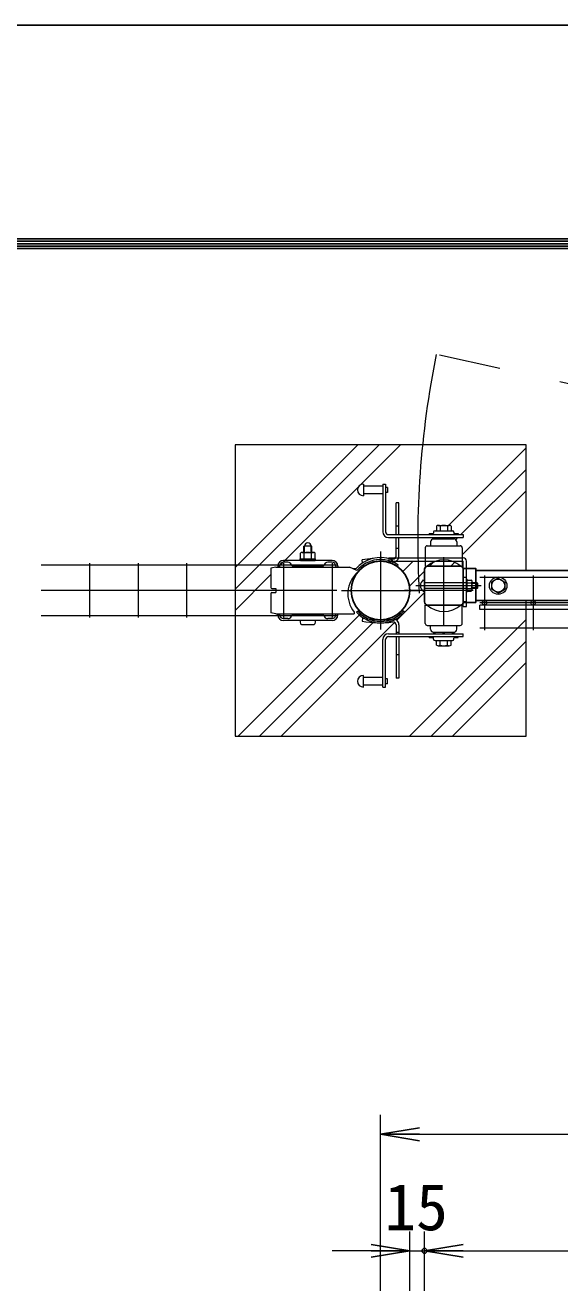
# Model space of a CAD drawing. Units: millimetres, scale not verified. Extents: x -4200 to 4200, y -2970 to 2970.
# Drawn here: x -2985 to -2434, y 1675 to 2970 of the extents above; entities that cross this region are included whole.
import ezdxf
from ezdxf.enums import TextEntityAlignment as Align

# ---------------------------------------------------------------- set-up
doc = ezdxf.new("R2010")
doc.units = ezdxf.units.MM
doc.header["$LTSCALE"] = 10
doc.header["$PDMODE"] = 32
doc.header["$PDSIZE"] = 5
doc.linetypes.add('USER1', pattern=[50.8, 31.75, -6.35, 6.35, -6.35])
for name, color, linetype, lineweight in [('0-1_D-BMK', 2, 'USER1', 13), ('0-2_D-STR1', 1, 'Continuous', 25), ('0-3_D-STR3', 3, 'Continuous', 13), ('0-4_D-STR2', 7, 'Continuous', 13), ('0-5_D-STR-DIM', 7, 'Continuous', 13), ('0-6_D-DCR-HCH', 7, 'Continuous', 13), ('0-C_D-TTL', 7, 'Continuous', 25)]:
    doc.layers.add(name, color=color, linetype=linetype, lineweight=lineweight)
doc.layers.add('0-A_0', color=7, linetype='Continuous')
doc.layers.add('0-B_Defpoints', color=6, linetype='Continuous')
doc.styles.add('ＭＳ ゴシック', font='')
doc.styles.get('ＭＳ ゴシック').set_extended_font_data('MS Gothic')

# ---------------------------------------------------------------- blocks, each defined once
blk = doc.blocks.new('_Open')
at = {"layer": '0-A_0'}
blk.add_line((-10, 1.667), (0, 0), dxfattribs=at)
blk.add_lwpolyline([(-10, -1.667), (0, 0), (-10, 0)], dxfattribs=at)

msp = doc.modelspace()

# ---------------------------------------------------------------- linework, layer by layer
at = {"layer": '0-1_D-BMK'}
for p, q in [((-1628.05, 2424.02), (-2561.26, 2631.18)), ((-2618.73, 2428.42), (-2618.73, 2347.92)), ((-2553.58, 2351.55), (-2553.58, 2422.35)), ((-2658.98, 2388.17), (-2578.48, 2388.17)), ((-2523.18, 2388.17), (-2593.98, 2388.17)), ((-2582.5, 2393.17), (-2514.85, 2393.17))]:
    msp.add_line(p, q, dxfattribs=at)
msp.add_arc((-1625.71, 2440.83), 954.72, 168.49888, 183.33466, dxfattribs=at)
at = {"layer": '0-2_D-STR1'}
for p, q in [((-2573.48, 2376.37), (-2573.48, 2409.97)), ((-2570.28, 2413.17), (-2536.68, 2413.17)), ((-2520.48, 2410.64), (-2533.54, 2410.64)), ((-2533.48, 2409.97), (-2533.48, 2376.37)), ((-2520.48, 2410.64), (-2520.48, 2375.74)), ((-2520.48, 2408.67), (-1702.48, 2408.67)), ((-2570.28, 2373.17), (-2536.68, 2373.17)), ((-2520.48, 2375.74), (-2533.48, 2375.74)), ((-2533.48, 2375.72), (-2520.48, 2375.72)), ((-1702.48, 2377.67), (-2520.48, 2377.67))]:
    msp.add_line(p, q, dxfattribs=at)
msp.add_lwpolyline([(-2533.48, 2410.62), (-2520.48, 2410.62), (-2520.48, 2375.72)], dxfattribs=at)
msp.add_circle((-2618.73, 2388.17), 30.25, dxfattribs=at)
for centre, start, end in [((-2570.28, 2409.97), 90.00008, 179.99897), ((-2536.68, 2409.97), 0, 90.00008), ((-2570.28, 2376.37), 179.99897, 269.99957), ((-2536.68, 2376.37), 269.99957, 0)]:
    msp.add_arc(centre, 3.2, start, end, dxfattribs=at)
at = {"layer": '0-3_D-STR3'}
for p, q in [((-2636.48, 2497.67), (-2636.48, 2485.67)), ((-2616.48, 2495.67), (-2636.48, 2495.67)), ((-2616.48, 2487.67), (-2636.48, 2487.67)), ((-2616.48, 2497.67), (-2613.48, 2497.67)), ((-2616.48, 2497.67), (-2616.48, 2448.67)), ((-2613.48, 2497.67), (-2613.48, 2448.67)), ((-2611.48, 2494.17), (-2613.48, 2494.17)), ((-2611.48, 2489.17), (-2613.48, 2489.17)), ((-2611.48, 2494.17), (-2611.48, 2489.17)), ((-2602.73, 2445.67), (-2602.73, 2478.42)), ((-2599.73, 2478.42), (-2602.73, 2478.42)), ((-2599.73, 2445.67), (-2599.73, 2478.42)), ((-2599.73, 2454.42), (-2602.73, 2454.42)), ((-2564.08, 2448.17), (-2564.08, 2447.17)), ((-2562.58, 2449.67), (-2544.58, 2449.67)), ((-2561.08, 2454.47), (-2561.08, 2449.67)), ((-2561.08, 2449.67), (-2546.08, 2449.67)), ((-2559.25, 2455.17), (-2547.91, 2455.17)), ((-2557.33, 2454.47), (-2557.33, 2449.67)), ((-2549.83, 2454.47), (-2549.83, 2449.67)), ((-2546.08, 2454.47), (-2546.08, 2449.67)), ((-2543.08, 2448.17), (-2543.08, 2447.17)), ((-2610.48, 2445.67), (-2533.48, 2445.67)), ((-2610.48, 2442.67), (-2533.48, 2442.67)), ((-2602.73, 2423.62), (-2602.73, 2442.67)), ((-2599.73, 2423.62), (-2599.73, 2442.67)), ((-2568.58, 2446.67), (-2564.58, 2446.67)), ((-2568.58, 2446.67), (-2568.58, 2445.67)), ((-2567.08, 2438.17), (-2567.08, 2434.17)), ((-2564.85, 2441.06), (-2563.23, 2442.67)), ((-2564.08, 2441.17), (-2543.08, 2441.17)), ((-2563.23, 2442.67), (-2562.18, 2441.6)), ((-2562.62, 2441.17), (-2562.18, 2441.6)), ((-2554.33, 2442.67), (-2554.33, 2441.17)), ((-2554.33, 2442.67), (-2552.83, 2442.67)), ((-2552.83, 2442.67), (-2552.83, 2441.17)), ((-2543.92, 2442.67), (-2544.97, 2441.6)), ((-2544.54, 2441.17), (-2544.97, 2441.6)), ((-2542.3, 2441.06), (-2543.92, 2442.67)), ((-2542.58, 2446.67), (-2538.58, 2446.67)), ((-2540.08, 2438.17), (-2540.08, 2434.17)), ((-2538.58, 2446.67), (-2538.58, 2445.67)), ((-2533.48, 2445.67), (-2533.48, 2442.67)), ((-2701.23, 2420.77), (-2701.23, 2426.57)), ((-2699.5, 2427.27), (-2687.96, 2427.27)), ((-2697.73, 2427.27), (-2697.73, 2433.77)), ((-2689.73, 2433.77), (-2697.73, 2433.77)), ((-2697.48, 2420.77), (-2697.48, 2426.57)), ((-2697.05, 2427.27), (-2697.05, 2433.77)), ((-2690.4, 2427.27), (-2690.4, 2433.77)), ((-2689.98, 2420.77), (-2689.98, 2426.57)), ((-2689.73, 2427.27), (-2689.73, 2433.77)), ((-2686.23, 2420.77), (-2686.23, 2426.57)), ((-2610.28, 2421.62), (-2533.48, 2421.62)), ((-2610.28, 2421.62), (-2610.28, 2418.42)), ((-2599.73, 2431.42), (-2602.73, 2431.42)), ((-2572.58, 2432.17), (-2572.58, 2413.17)), ((-2570.58, 2434.17), (-2536.58, 2434.17)), ((-2567.08, 2434.17), (-2540.08, 2434.17)), ((-2534.58, 2432.17), (-2534.58, 2413.17)), ((-2726.73, 2412.17), (-2731.73, 2411.17)), ((-2731.73, 2411.17), (-2731.73, 2391.17)), ((-2726.73, 2412.17), (-2650.85, 2412.17)), ((-2724.73, 2413.17), (-2724.73, 2412.17)), ((-2722.73, 2413.17), (-2722.73, 2412.17)), ((-2668.73, 2419.17), (-2718.73, 2419.17)), ((-2714.23, 2417.17), (-2718.73, 2417.17)), ((-2678.12, 2413.17), (-2709.33, 2413.17)), ((-2685.73, 2419.17), (-2701.73, 2419.17)), ((-2701.23, 2420.77), (-2686.23, 2420.77)), ((-2701.23, 2419.17), (-2686.23, 2419.17)), ((-2685.73, 2419.17), (-2685.73, 2420.77)), ((-2668.73, 2417.17), (-2673.23, 2417.17)), ((-2664.73, 2413.17), (-2664.73, 2412.17)), ((-2662.73, 2413.17), (-2662.73, 2412.17)), ((-2643.17, 2408.58), (-2650.85, 2412.17)), ((-2644.3, 2410.34), (-2646.94, 2410.34)), ((-2637.17, 2416.7), (-2637.73, 2419.65)), ((-2610.28, 2418.42), (-2533.48, 2418.42)), ((-2605.27, 2417.03), (-2607.85, 2420.22)), ((-2605.27, 2417.03), (-2607.2, 2419.99)), ((-2601.37, 2412.95), (-2600.46, 2414.26)), ((-2572.58, 2413.17), (-2570.74, 2413.17)), ((-2536.08, 2413.17), (-2534.58, 2413.17)), ((-2533.48, 2371.62), (-2533.48, 2418.42)), ((-2574.65, 2398.94), (-2573.48, 2398.94)), ((-2573.48, 2398.94), (-2573.48, 2387.39)), ((-2530.28, 2396.17), (-2573.48, 2396.17)), ((-2530.28, 2401.62), (-2533.48, 2401.62)), ((-2530.28, 2399.67), (-2529.58, 2399.67)), ((-2530.28, 2386.67), (-2530.28, 2399.67)), ((-2529.58, 2386.67), (-2529.58, 2399.67)), ((-2529.58, 2398.94), (-2525.16, 2398.94)), ((-2529.58, 2396.05), (-2525.16, 2396.05)), ((-2524.28, 2388.84), (-2524.28, 2397.5)), ((-2519.18, 2396.17), (-2524.28, 2396.17)), ((-2519.18, 2390.17), (-2519.18, 2396.17)), ((-2518.48, 2395.47), (-2519.18, 2396.17)), ((-2497.47, 2400.92), (-2504.47, 2396.87)), ((-2504.47, 2396.87), (-2504.47, 2389.46)), ((-2497.47, 2400.92), (-2490.47, 2396.87)), ((-2490.47, 2396.87), (-2490.47, 2389.46)), ((-2731.73, 2385.17), (-2731.73, 2365.17)), ((-2730.73, 2390.17), (-2726.73, 2390.17)), ((-2730.73, 2386.17), (-2726.73, 2386.17)), ((-2726.73, 2390.17), (-2726.73, 2386.17)), ((-2574.65, 2387.39), (-2573.48, 2387.39)), ((-2530.28, 2390.17), (-2573.48, 2390.17)), ((-2530.28, 2386.67), (-2529.58, 2386.67)), ((-2529.58, 2390.28), (-2525.16, 2390.28)), ((-2529.58, 2387.39), (-2525.16, 2387.39)), ((-2518.48, 2395.47), (-2524.28, 2395.47)), ((-2518.48, 2390.87), (-2524.28, 2390.87)), ((-2519.18, 2390.17), (-2524.28, 2390.17)), ((-2518.48, 2390.87), (-2519.18, 2390.17)), ((-2518.48, 2390.87), (-2518.48, 2395.47)), ((-2497.47, 2385.42), (-2504.47, 2389.46)), ((-2497.47, 2385.42), (-2490.47, 2389.46)), ((-2572.58, 2373.17), (-2570.74, 2373.17)), ((-2572.58, 2354.17), (-2572.58, 2373.17)), ((-2536.08, 2373.17), (-2534.58, 2373.17)), ((-2534.58, 2354.17), (-2534.58, 2373.17)), ((-2530.28, 2376.62), (-2533.48, 2376.62)), ((-2726.73, 2364.17), (-2731.73, 2365.17)), ((-2726.73, 2364.17), (-2645.94, 2364.17)), ((-2724.73, 2363.17), (-2724.73, 2364.17)), ((-2722.73, 2363.17), (-2722.73, 2364.17)), ((-2714.23, 2359.17), (-2718.73, 2359.17)), ((-2668.73, 2357.17), (-2718.73, 2357.17)), ((-2678.12, 2363.17), (-2709.33, 2363.17)), ((-2685.73, 2357.17), (-2701.73, 2357.17)), ((-2668.73, 2359.17), (-2673.23, 2359.17)), ((-2664.73, 2363.17), (-2664.73, 2364.17)), ((-2662.73, 2363.17), (-2662.73, 2364.17)), ((-2645.94, 2365.77), (-2645.94, 2364.17)), ((-2643.52, 2365.87), (-2641.1, 2367.8)), ((-2637.17, 2359.63), (-2637.73, 2356.68)), ((-2593.93, 2365.87), (-2596.36, 2367.8)), ((-2700.25, 2353.17), (-2687.2, 2353.17)), ((-2602.73, 2352.72), (-2602.73, 2343.67)), ((-2599.73, 2344.92), (-2602.73, 2344.92)), ((-2599.73, 2352.72), (-2599.73, 2343.67)), ((-2570.58, 2352.17), (-2536.58, 2352.17)), ((-2567.08, 2352.17), (-2540.08, 2352.17)), ((-2567.08, 2348.17), (-2567.08, 2352.17)), ((-2564.85, 2345.27), (-2563.23, 2343.67)), ((-2564.08, 2345.17), (-2543.08, 2345.17)), ((-2563.23, 2343.67), (-2562.18, 2344.73)), ((-2562.62, 2345.17), (-2562.18, 2344.73)), ((-2554.33, 2343.67), (-2554.33, 2345.17)), ((-2552.83, 2343.67), (-2552.83, 2345.17)), ((-2544.54, 2345.17), (-2544.97, 2344.73)), ((-2543.92, 2343.67), (-2544.97, 2344.73)), ((-2542.3, 2345.27), (-2543.92, 2343.67)), ((-2540.08, 2348.17), (-2540.08, 2352.17)), ((-2616.48, 2288.67), (-2616.48, 2337.67)), ((-2613.48, 2288.67), (-2613.48, 2337.67)), ((-2610.48, 2343.67), (-2533.48, 2343.67)), ((-2610.48, 2340.67), (-2533.48, 2340.67)), ((-2602.73, 2340.67), (-2602.73, 2297.92)), ((-2599.73, 2340.67), (-2599.73, 2297.92)), ((-2568.58, 2339.67), (-2568.58, 2340.67)), ((-2568.58, 2339.67), (-2564.58, 2339.67)), ((-2564.08, 2338.17), (-2564.08, 2339.17)), ((-2562.58, 2336.67), (-2544.58, 2336.67)), ((-2561.08, 2336.67), (-2546.08, 2336.67)), ((-2561.08, 2331.87), (-2561.08, 2336.67)), ((-2559.25, 2331.17), (-2547.91, 2331.17)), ((-2557.33, 2331.87), (-2557.33, 2336.67)), ((-2554.33, 2343.67), (-2552.83, 2343.67)), ((-2549.83, 2331.87), (-2549.83, 2336.67)), ((-2546.08, 2331.87), (-2546.08, 2336.67)), ((-2543.08, 2338.17), (-2543.08, 2339.17)), ((-2542.58, 2339.67), (-2538.58, 2339.67)), ((-2538.58, 2339.67), (-2538.58, 2340.67)), ((-2533.48, 2340.67), (-2533.48, 2343.67)), ((-2599.73, 2321.92), (-2602.73, 2321.92)), ((-2636.48, 2288.67), (-2636.48, 2300.67)), ((-2616.48, 2298.67), (-2636.48, 2298.67)), ((-2611.48, 2297.17), (-2613.48, 2297.17)), ((-2611.48, 2292.17), (-2613.48, 2292.17)), ((-2611.48, 2292.17), (-2611.48, 2297.17)), ((-2599.73, 2297.92), (-2602.73, 2297.92)), ((-2616.48, 2290.67), (-2636.48, 2290.67)), ((-2616.48, 2288.67), (-2613.48, 2288.67))]:
    msp.add_line(p, q, dxfattribs=at)
for points in [[(-2701.73, 2419.17), (-2701.73, 2420.77), (-2685.73, 2420.77)], [(-2533.48, 2371.62), (-2530.28, 2371.62), (-2530.28, 2418.42)]]:
    msp.add_lwpolyline(points, dxfattribs=at)
for radius in [9, 6.71]:
    msp.add_circle((-2497.47, 2393.17), radius, dxfattribs=at)
for centre, radius, start, end in [((-2636.48, 2491.67), 6, 90, 270), ((-2610.48, 2448.67), 6, 180, 270), ((-2610.48, 2448.67), 3, 180, 270), ((-2562.58, 2448.17), 1.5, 90, 180), ((-2559.2, 2452.31), 2.86, 49.03058, 130.96942), ((-2553.58, 2444.77), 10.39, 68.85295, 111.14705), ((-2547.95, 2452.31), 2.86, 49.04069, 130.95931), ((-2544.58, 2448.17), 1.5, 0, 90), ((-2693.73, 2433.77), 3.4, 0, 180), ((-2564.08, 2438.17), 3, 90, 180), ((-2564.58, 2447.17), 0.5, 270, 0), ((-2542.58, 2447.17), 0.5, 180, 270), ((-2543.08, 2438.17), 3, 0, 90), ((-2699.35, 2424.42), 2.85, 48.83491, 131.16509), ((-2693.73, 2416.87), 10.39, 68.85295, 111.14705), ((-2688.1, 2424.42), 2.85, 48.86505, 131.13495), ((-2618.73, 2388.17), 33.85, 70.08458, 139.07477), ((-2605.73, 2423.62), 3, 262.95542, 0), ((-2605.73, 2423.62), 6, 269.87398, 0), ((-2570.58, 2432.17), 2, 90, 180), ((-2536.58, 2432.17), 2, 0, 90), ((-2533.48, 2418.42), 3.2, 0, 90), ((-2718.73, 2413.17), 6, 90, 180), ((-2718.73, 2413.17), 4, 90, 180), ((-2714.23, 2413.17), 4, 11.53696, 90), ((-2709.33, 2414.17), 1, 191.53696, 270), ((-2678.12, 2414.17), 1, 270, 348.46304), ((-2673.23, 2413.17), 4, 90, 168.46304), ((-2668.73, 2413.17), 6, 0, 90), ((-2668.73, 2413.17), 4, 0, 90), ((-2618.73, 2388.17), 31.85, 55, 140.12918), ((-2618.73, 2388.17), 30.25, 55, 142.44818), ((-2618.73, 2318.42), 103, 94.29013, 100.63), ((-2618.73, 2318.42), 103, 82.95542, 85.70987), ((-2553.41, 2393.79), 26, 48.18801, 131.81207), ((-2622.19, 2384.5), 30.25, 131.88087, 218.25418), ((-2570.53, 2393.17), 7.1, 125.5469, 234.4531), ((-2525.9, 2397.5), 1.62, 297.07996, 62.92004), ((-2529.42, 2393.17), 5.15, 325.92454, 34.07546), ((-2730.73, 2391.17), 1, 180, 270), ((-2730.73, 2385.17), 1, 90, 180), ((-2525.9, 2388.84), 1.62, 297.07996, 62.92004), ((-2553.41, 2392.54), 26, 228.18793, 311.81207), ((-2718.73, 2363.17), 6, 180, 270), ((-2718.73, 2363.17), 4, 180, 270), ((-2714.23, 2363.17), 4, 270, 348.46304), ((-2709.33, 2362.17), 1, 90, 168.46304), ((-2678.12, 2362.17), 1, 11.53696, 90), ((-2673.23, 2363.17), 4, 191.53696, 270), ((-2668.73, 2363.17), 4, 270, 0), ((-2668.73, 2363.17), 6, 270, 0), ((-2618.73, 2388.14), 33.33, 221.93268, 318.06732), ((-2618.73, 2388), 31.68, 221.90388, 318.09612), ((-2618.73, 2388.16), 30.24, 222.31822, 317.70377), ((-2618.73, 2457.92), 100, 259.37, 277.04458), ((-2605.73, 2352.72), 6, 0, 97.04458), ((-2618.73, 2457.92), 103, 259.37, 277.04458), ((-2605.73, 2352.72), 3, 0, 97.04458), ((-2570.58, 2354.17), 2, 180, 270), ((-2564.08, 2348.17), 3, 180, 270), ((-2543.08, 2348.17), 3, 270, 0), ((-2536.58, 2354.17), 2, 270, 0), ((-2610.48, 2337.67), 6, 90, 180), ((-2610.48, 2337.67), 3, 90, 180), ((-2564.58, 2339.17), 0.5, 0, 90), ((-2562.58, 2338.17), 1.5, 180, 270), ((-2559.2, 2334.03), 2.86, 229.03058, 310.96942), ((-2553.58, 2341.56), 10.39, 248.85295, 291.14705), ((-2547.95, 2334.03), 2.86, 229.04069, 310.95931), ((-2544.58, 2338.17), 1.5, 270, 0), ((-2542.58, 2339.17), 0.5, 90, 180), ((-2636.48, 2294.67), 6, 90, 270)]:
    msp.add_arc(centre, radius, start, end, dxfattribs=at)
for centre, start_param, end_param in [((-2700.25, 2357.97), 1.7382444, 3.1415927), ((-2687.2, 2357.97), 3.1415927, 4.5449409)]:
    msp.add_ellipse(centre, major_axis=(0, 4.8), ratio=0.3125, start_param=start_param, end_param=end_param, dxfattribs=at)
at = {"layer": '0-4_D-STR2'}
for p, q in [((-2663.73, 2414.36), (-2968.73, 2414.36)), ((-2918.73, 2416.17), (-2918.73, 2360.17)), ((-2868.73, 2416.17), (-2868.73, 2360.17)), ((-2818.73, 2416.17), (-2818.73, 2360.17)), ((-2768.73, 2416.17), (-2768.73, 2360.17)), ((-2718.73, 2416.17), (-2718.73, 2361.97)), ((-2668.73, 2416.17), (-2668.73, 2361.97)), ((-1706.47, 2401.61), (-2516.47, 2401.61)), ((-2511.47, 2403.42), (-2511.47, 2347.42)), ((-2461.47, 2403.42), (-2461.47, 2347.42)), ((-2663.73, 2388.17), (-2968.73, 2388.17)), ((-1706.48, 2373.17), (-2516.48, 2373.17)), ((-2516.48, 2368.67), (-2516.48, 2373.17)), ((-1706.47, 2375.42), (-2516.47, 2375.42)), ((-2663.73, 2361.97), (-2968.73, 2361.97)), ((-2718.73, 2366.74), (-2718.73, 2360.17)), ((-2668.73, 2366.74), (-2668.73, 2360.17)), ((-1706.48, 2368.67), (-2516.48, 2368.67)), ((-1706.47, 2349.22), (-2516.47, 2349.22))]:
    msp.add_line(p, q, dxfattribs=at)
for centre in [(-2511.48, 2375.42), (-2461.48, 2375.42)]:
    msp.add_circle(centre, 2.25, dxfattribs=at)
at = {"layer": '0-5_D-STR-DIM'}
for p, q in [((-2618.73, 1498.46), (-2618.73, 1848.22)), ((-2578.73, 1828.22), (-1623.73, 1828.22)), ((-2588.48, 1455.22), (-2588.48, 1728.22)), ((-2573.48, 1378.22), (-2573.48, 1728.22)), ((-2573.45, 1378.22), (-2573.45, 1728.22)), ((-2628.48, 1708.22), (-2668.48, 1708.22)), ((-2588.48, 1708.22), (-2573.48, 1708.22)), ((-2533.48, 1708.22), (-2493.48, 1708.22)), ((-2533.45, 1708.22), (-1689.45, 1708.22))]:
    msp.add_line(p, q, dxfattribs=at)
msp.add_lwpolyline([(-2468.73, 2408.67), (-2468.73, 2538.17), (-2768.73, 2538.17), (-2768.73, 2238.17), (-2468.73, 2238.17), (-2468.73, 2377.67)], dxfattribs=at)
at = {"layer": '0-6_D-DCR-HCH'}
for p, q in [((-2768.73, 2389.64), (-2620.2, 2538.17)), ((-2768.73, 2411.74), (-2642.3, 2538.17)), ((-2639.4, 2496.87), (-2598.11, 2538.17)), ((-2548.52, 2455.17), (-2468.73, 2534.97)), ((-2535.93, 2445.67), (-2468.73, 2512.87)), ((-2724.11, 2412.17), (-2641.68, 2494.59)), ((-2534.58, 2424.92), (-2468.73, 2490.77)), ((-2541.15, 2440.45), (-2538.93, 2442.67)), ((-2595.88, 2407.81), (-2585.27, 2418.42)), ((-2568.43, 2413.17), (-2564.2, 2417.4)), ((-2546.33, 2413.17), (-2542.25, 2417.24)), ((-2768.73, 2367.55), (-2731.73, 2404.55)), ((-2588.91, 2392.68), (-2573.48, 2408.12)), ((-2602.05, 2357.44), (-2573.48, 2386.02)), ((-2765.52, 2238.17), (-2638.43, 2365.26)), ((-2623.28, 2358.31), (-2623.26, 2358.34)), ((-2588.75, 2238.17), (-2468.73, 2358.19)), ((-2743.43, 2238.17), (-2626.17, 2355.43)), ((-2721.33, 2238.17), (-2604.21, 2355.29)), ((-2566.65, 2238.17), (-2468.73, 2336.09)), ((-2544.55, 2238.17), (-2468.73, 2313.99))]:
    msp.add_line(p, q, dxfattribs=at)
at = {"layer": '0-B_Defpoints'}
msp.add_point((-2573.48, 1708.22), dxfattribs=at)
at = {"layer": '0-C_D-TTL', "color": 2}
msp.add_lwpolyline([(-4199.68, 2970.23), (4200.32, 2970.23), (4200.32, -2969.77), (-4199.68, -2969.77)], close=True, dxfattribs=at)
at = {"layer": '0-C_D-TTL'}
for points in [[(-3929.68, 2750.23), (3930.32, 2750.23), (3930.32, -2749.77), (-3929.68, -2749.77)], [(-3927.18, 2747.73), (3927.82, 2747.73), (3927.82, -2747.27), (-3927.18, -2747.27)], [(-3924.68, 2745.23), (3925.32, 2745.23), (3925.32, -2744.77), (-3924.68, -2744.77)], [(-3922.18, 2742.73), (3922.82, 2742.73), (3922.82, -2742.27), (-3922.18, -2742.27)], [(-3919.68, 2740.23), (3920.32, 2740.23), (3920.32, -2739.77), (-3919.68, -2739.77)]]:
    msp.add_lwpolyline(points, close=True, dxfattribs=at)

# ---------------------------------------------------------------- block references
at = {"layer": '0-5_D-STR-DIM', "xscale": 4, "yscale": 4, "rotation": 180}
for p in [(-2618.73, 1828.22), (-2573.48, 1708.22), (-2573.45, 1708.22)]:
    msp.add_blockref('_Open', p, dxfattribs=at)
at = {"layer": '0-5_D-STR-DIM', "xscale": 4, "yscale": 4}
msp.add_blockref('_Open', (-2588.48, 1708.22), dxfattribs=at)

# ---------------------------------------------------------------- texts
at = {"layer": '0-5_D-STR-DIM', "style": 'ＭＳ ゴシック'}
msp.add_text('15', height=48.09, dxfattribs=at).set_placement((-2614.73, 1714.96), align=Align.BOTTOM_LEFT)

doc.saveas('drawing.dxf')
